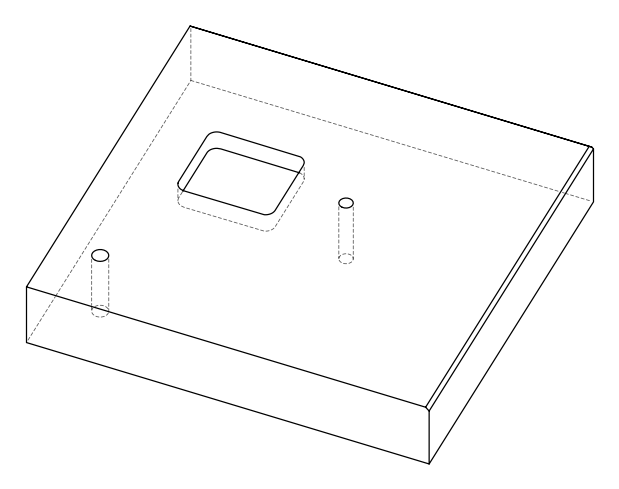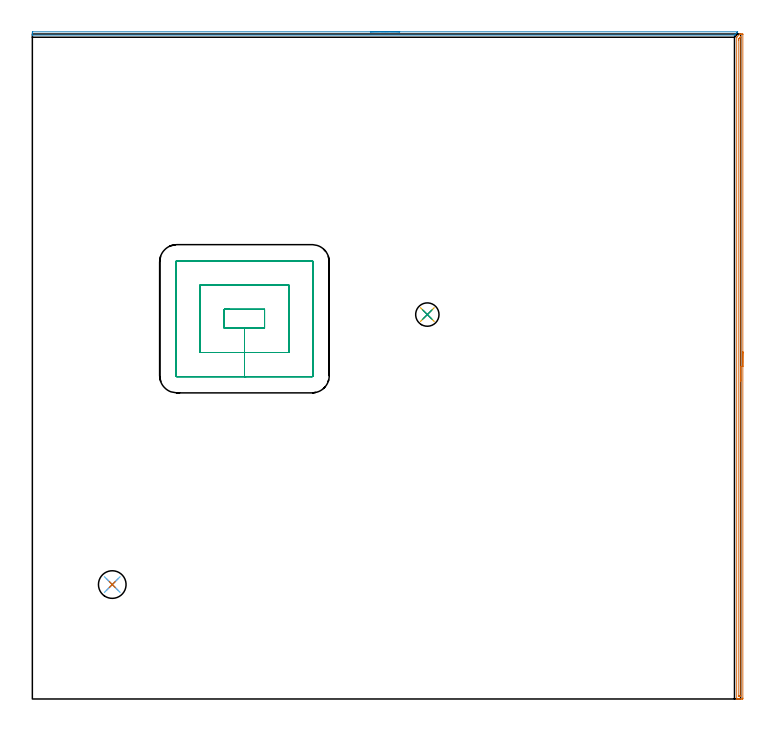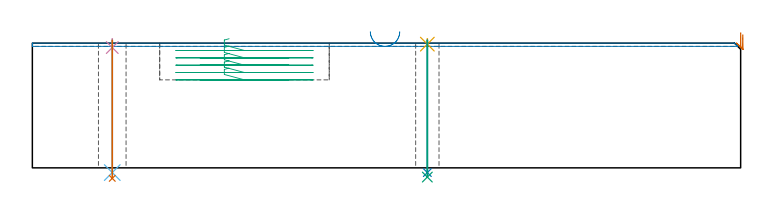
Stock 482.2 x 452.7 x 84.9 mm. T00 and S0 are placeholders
(PLAN: 9 operations, 6 tool changes, 20.3 min)
(1 AREA_MILL | FG_CHAMFER_SURFACE | UGT0205_001 | 7.4 min | 3991 mm3)
(2 AREA_MILL_1 | FG_CHAMFER_SURFACE_1 | UGT0205_001 | 3.99 min | 1161 mm3)
(3 MILL_RECTANGULAR_POCKET | POCKET_RECTANGULAR_STRAIGHT | UGT0201_105 | Follow Part, ap 5.5, ae 75% | 7.35 min | 288223 mm3)
(4 SPOT_DRILL | STEP1HOLE | NXT0321_9005460120000 | 0.05 min | 166 mm3)
(5 SPOT_DRILL_1 | STEP1HOLE_1 | NXT0321_9005460120000 | 0.03 min | 10 mm3)
(6 DRILL_THROUGH_HOLE_INTO_CENTER | STEP1HOLE | NXT0301_065 | 0.36 min | 5728 mm3)
(7 DRILL_TO_ENLARGE_THROUGH_HOLE | STEP1HOLE | UGT0301_256 | 0.38 min | 17621 mm3)
(8 DRILL_THROUGH_HOLE_INTO_CENTER_1 | STEP1HOLE_1 | NXT0301_065 | 0.36 min | 5845 mm3)
(9 DRILL_TO_ENLARGE_THROUGH_HOLE_1 | STEP1HOLE_1 | UGT0301_241 | 0.37 min | 10966 mm3)
(TOOL UGT0205_001 | Chamfer Mill 20 x 3 x 45 deg. | D20 FL50 Z2)
(TOOL UGT0201_105 | End Mill 22 mm | D22 FL25 Z2)
(TOOL NXT0321_9005460120000 | NC Spot Drill, 142deg, 12mm, Carbide, Uncoated | D12 PA142 FL30 Z2)
(TOOL NXT0301_065 | Carbide Drill 9.4mm [860.1-0940-075A1-MM 2214] | D9.4 PA140 FL98 Z2)
(TOOL UGT0301_256 | Twist Drill 18.8 mm | D18.8 PA118 FL135 Z2)
(TOOL UGT0301_241 | Twist Drill 15.9 mm | D15.9 PA118 FL120 Z2)
(OP 1 AREA_MILL)
G17 G21 G94 G90
T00 M6
G54
G17 G0 G90 X483.7 Y236.35 S1061 M3
G43 Z94.9 H0
Z90.7
G94 G1 Y236.312 Z89.828 F250.
Y236.198 Z88.964
Y236.009 Z88.112
Y235.747 Z87.28
Y235.413 Z86.474
Y235.01 Z85.7
Y234.542 Z84.964
Y234.01 Z84.272
Y233.421 Z83.629
Y232.778 Z83.04
Y232.086 Z82.509
Y231.35 Z82.04
Y230.576 Z81.637
Y229.77 Z81.303
Y228.938 Z81.041
Y228.087 Z80.852
Y227.222 Z80.738
Y226.35 Z80.7
Y0.626
X483.697 Y0.27
X483.692 Y0.01 Z80.704
X483.349 Y0. Z81.047
X483.087 Z81.308
X482.474 Z81.92
X481.951 Z82.446
X481.6 Z82.796
X481.077 Z83.319
X480.726 Z83.669
X479.782 Z84.617
X479.64 Y0.002 Z84.753
X479.503 Y0.01 Z84.888
X479.5 Y0.18 Z84.9
Y450.285
X479.504 Y450.495 Z84.889
X479.628 Y450.628 Z84.771
X481.6 Y452.6 Z82.798
X481.692 Y452.69 Z82.703
X481.833 Y452.699 Z82.564
X482.006 Y452.7 Z82.39
X482.302 Z82.097
X482.646 Z81.753
X483.349 Y452.698 Z81.047
X483.691 Y452.696 Z80.705
X483.698 Y452.521 Z80.702
X483.7 Y452.341 Z80.7
Y226.35
X482.286 Z82.114
X482.285 Y2.414 Z82.115
X482.282 Y2.064 Z82.118
X482.279 Y2.022 Z82.121
X482.277 Y2.01 Z82.123
X482.248 Y2.007 Z82.152
X482.14 Y2.003 Z82.26
X482.005 Y2. Z82.395
X481.6 Z82.8
X481.131 Z83.269
X480.967 Y2.003 Z83.433
X480.934 Y2.006 Z83.466
X480.923 Y2.01 Z83.477
X480.92 Y2.02 Z83.48
X480.917 Y2.059 Z83.483
X480.915 Y2.221 Z83.485
Y448.498
X480.918 Y449.195 Z83.482
X480.921 Y449.392 Z83.479
X480.934 Y449.472 Z83.466
X480.998 Y449.541 Z83.402
X481.099 Y449.646 Z83.301
X481.736 Y450.286 Z82.664
X481.926 Y450.471 Z82.474
X482.115 Y450.653 Z82.285
X482.165 Y450.69 Z82.235
X482.256 Z82.144
X482.279 Y450.684 Z82.121
X482.281 Y450.621 Z82.119
X482.284 Y450.48 Z82.116
X482.285 Y450.286 Z82.115
X482.286 Y450.14 Z82.114
Y226.35
Y225.478 Z82.152
Y224.614 Z82.266
Y223.762 Z82.455
Y222.93 Z82.717
Y222.124 Z83.051
Y221.35 Z83.454
Y220.614 Z83.923
Y219.922 Z84.454
Y219.279 Z85.043
Y218.69 Z85.686
Y218.159 Z86.379
Y217.69 Z87.114
Y217.287 Z87.888
Y216.953 Z88.694
Y216.691 Z89.526
Y216.502 Z90.378
Y216.388 Z91.243
Y216.35 Z92.114
G0 Z94.9
M5
M2
(OP 2 AREA_MILL_1)
G17 G21 G94 G90
T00 M6
G54
G17 G0 G90 X230.1 Y454.2 S1061 M3
G43 Z94.9 H0
Z92.7
G94 G1 X230.138 Z91.828 F250.
X230.252 Z90.963
X230.441 Z90.112
X230.703 Z89.28
X231.037 Z88.474
X231.44 Z87.7
X231.909 Z86.964
X232.44 Z86.272
X233.029 Z85.629
X233.672 Z85.04
X234.364 Z84.508
X235.1 Z84.04
X235.874 Z83.637
X236.68 Z83.303
X237.512 Z83.041
X238.364 Z82.852
X239.229 Z82.738
X240.1 Z82.7
X480.086 Z82.699
X480.112 Y454.199 Z82.698
X480.144 Y454.195 Z82.7
X480.182 Y454.19 Z82.702
X480.088 Y454.086 Z82.811
X480.046 Y454.046 Z82.853
X479.579 Y453.579 Z83.321
X478.229 Y452.229 Z84.671
X478.063 Y452.065 Z84.831
X477.995 Y452.004 Z84.889
X477.792 Y452. Z84.9
X0.174
X0.01 Y452.003 Z84.888
X0.004 Y452.089 Z84.802
X0. Y452.183 Z84.717
Y452.424 Z84.476
Y453.1 Z83.794
Y453.438 Z83.458
X0.003 Y453.966 Z82.93
X0.005 Y454.191 Z82.705
X0.057 Y454.194 Z82.704
X0.295 Y454.2 Z82.7
X240.1
X240.972 Z82.738
X241.837 Z82.852
X242.688 Z83.041
X243.52 Z83.303
X244.326 Z83.637
X245.1 Z84.04
X245.836 Z84.508
X246.528 Z85.04
X247.171 Z85.629
X247.761 Z86.272
X248.292 Z86.964
X248.76 Z87.7
X249.163 Z88.474
X249.497 Z89.28
X249.759 Z90.112
X249.948 Z90.963
X250.062 Z91.828
X250.1 Z92.7
G0 Z94.9
M5
M2
(OP 3 MILL_RECTANGULAR_POCKET)
G17 G21 G94 G90
T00 M6
G54
G17 G0 G90 X133.956 Y265.3 S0 M3
G43 Z94.9 H0
Z87.9
G94 G1 X130.7 Z87.027 F250.
Y252.4 Z83.571
X144.4 Z79.9
X158.1 F500.
Y265.3
X130.7
Y252.4
X144.4
Y235.9
X174.6
Y281.8
X114.2
Y235.9
X144.4
Y219.4
X190.4
G3 X191.1 Y220.1 R0.7
G1 Y297.6
G3 X190.4 Y298.3 R0.7
G1 X98.4
G3 X97.7 Y297.6 R0.7
G1 Y220.1
G3 X98.4 Y219.4 R0.7
G1 X144.4
X145.4
G0 X133.956 Y265.3 Z82.9
G1 X130.7 Z82.027 F250.
Y252.4 Z78.571
X144.4 Z74.9
X158.1 F500.
Y265.3
X130.7
Y252.4
X144.4
Y235.9
X174.6
Y281.8
X114.2
Y235.9
X144.4
Y219.4
X190.4
G3 X191.1 Y220.1 R0.7
G1 Y297.6
G3 X190.4 Y298.3 R0.7
G1 X98.4
G3 X97.7 Y297.6 R0.7
G1 Y220.1
G3 X98.4 Y219.4 R0.7
G1 X144.4
X145.4
G0 X133.956 Y265.3 Z77.9
G1 X130.7 Z77.027 F250.
Y252.4 Z73.571
X144.4 Z69.9
X158.1 F500.
Y265.3
X130.7
Y252.4
X144.4
Y235.9
X174.6
Y281.8
X114.2
Y235.9
X144.4
Y219.4
X190.4
G3 X191.1 Y220.1 R0.7
G1 Y297.6
G3 X190.4 Y298.3 R0.7
G1 X98.4
G3 X97.7 Y297.6 R0.7
G1 Y220.1
G3 X98.4 Y219.4 R0.7
G1 X144.4
X145.4
G0 X133.956 Y265.3 Z72.9
G1 X130.7 Z72.027 F250.
Y252.4 Z68.571
X144.4 Z64.9
X158.1 F500.
Y265.3
X130.7
Y252.4
X144.4
Y235.9
X174.6
Y281.8
X114.2
Y235.9
X144.4
Y219.4
X190.4
G3 X191.1 Y220.1 R0.7
G1 Y297.6
G3 X190.4 Y298.3 R0.7
G1 X98.4
G3 X97.7 Y297.6 R0.7
G1 Y220.1
G3 X98.4 Y219.4 R0.7
G1 X144.4
X145.4
G0 X133.956 Y265.3 Z67.9
G1 X130.7 Z67.027 F250.
Y252.4 Z63.571
X144.4 Z59.9
X158.1 F500.
Y265.3
X130.7
Y252.4
X144.4
Y235.9
X174.6
Y281.8
X114.2
Y235.9
X144.4
Y219.4
X190.4
G3 X191.1 Y220.1 R0.7
G1 Y297.6
G3 X190.4 Y298.3 R0.7
G1 X98.4
G3 X97.7 Y297.6 R0.7
G1 Y220.1
G3 X98.4 Y219.4 R0.7
G1 X144.4
X145.4
G0 Z94.9
M5
M2
(OP 4 SPOT_DRILL)
G17 G21 G94 G90
T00 M6
G54
G17 G0 G90 X54.4 Y77.9 S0 M3
G43 Z94.9 H0
G94 G81 G98 Z81.9 F250. R87.9
G80
M5
M2
(OP 5 SPOT_DRILL_1)
G17 G21 G94 G90
T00 M6
G54
G17 G0 G90 X268.9 Y261.7 S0 M3
G43 Z94.9 H0
G94 G81 G98 Z84.216 F250. R87.9
G80
M5
M2
(OP 6 DRILL_THROUGH_HOLE_INTO_CENTER)
G17 G21 G94 G90
T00 M6
G54
G17 G0 G90 X54.4 Y77.9 S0 M3
G43 Z94.9 H1
G94 G73 G98 Z-3.211 F250. Q8.811 R86.9
G80
M5
M2
(OP 7 DRILL_TO_ENLARGE_THROUGH_HOLE)
G17 G21 G94 G90
T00 M6
G54
G17 G0 G90 X54.4 Y77.9 S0 M3
G43 Z94.9 H0
G94 G73 G98 Z-7.148 F250. Q18.41 R86.9
G80
M5
M2
(OP 8 DRILL_THROUGH_HOLE_INTO_CENTER_1)
G17 G21 G94 G90
T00 M6
G54
G17 G0 G90 X268.9 Y261.7 S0 M3
G43 Z94.9 H1
G94 G73 G98 Z-3.211 F250. Q8.811 R86.9
G80
M5
M2
(OP 9 DRILL_TO_ENLARGE_THROUGH_HOLE_1)
G17 G21 G94 G90
T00 M6
G54
G17 G0 G90 X268.9 Y261.7 S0 M3
G43 Z94.9 H0
G94 G73 G98 Z-6.277 F250. Q15.196 R86.9
G80
M5
M2
